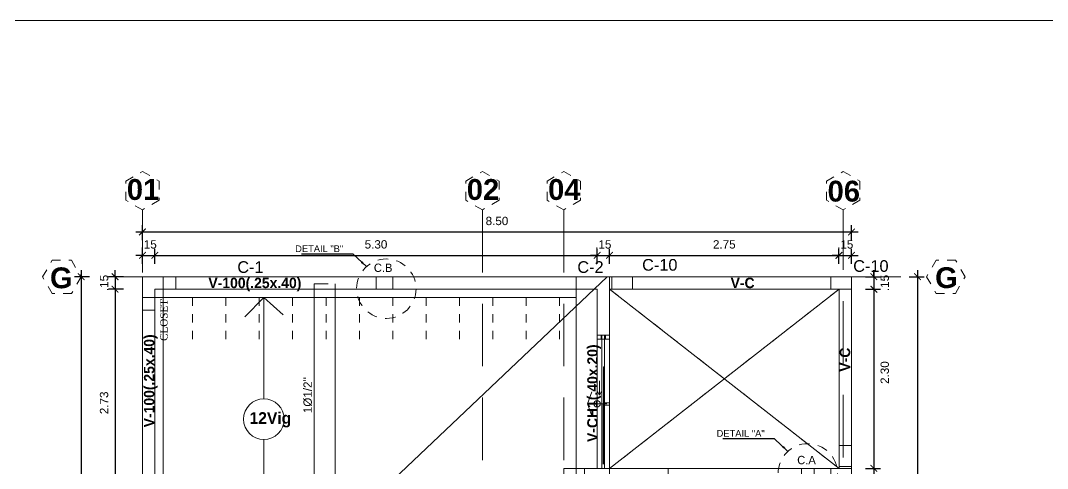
# Model space of a CAD drawing. Header units: millimetres. Extents: x -59 to 123, y 54 to 155.
# Drawn here: x 93.7 to 106.01, y 119.01 to 124.39 of the extents above; entities that cross this region are included whole.
import ezdxf
from ezdxf.enums import TextEntityAlignment as Align

# ---------------------------------------------------------------- set-up
doc = ezdxf.new("R2010")
doc.units = ezdxf.units.MM
for name, pattern in [('ACAD_ISO02W100', [15, 12, -3]), ('CONTINUA', [0]), ('DASHED', [0.75, 0.5, -0.25]), ('DASHED2', [0.375, 0.25, -0.125]), ('HIDDEN2', [0.1875, 0.125, -0.0625]), ('RAYITAS', [0.375, 0.25, -0.125])]:
    doc.linetypes.add(name, pattern=pattern)
doc.layers.get('0').update_dxf_attribs({"lineweight": 9})
doc.layers.get('Defpoints').update_dxf_attribs({"lineweight": 0})
for name, color, linetype in [('A-COT', 8, 'Continuous'), ('A-PROY', 8, 'HIDDEN2'), ('A-TEX 010', 7, 'Continuous'), ('TEXTO', 2, 'Continuous')]:
    doc.layers.add(name, color=color, linetype=linetype)
for name, color, linetype, lineweight in [('A_mobiliario', 252, 'Continuous', 15), ('ACERO', 150, 'CONTINUA', 40), ('COTAS', 8, 'Continuous', 5), ('DET-CORTE', 86, 'Continuous', 50), ('EJES', 6, 'ACAD_ISO02W100', 5), ('murobajo', 7, 'Continuous', 30), ('PLUMA 1', 1, 'Continuous', 9), ('TEXTO VIGAS', 2, 'Continuous', 20), ('VENTANAS', 7, 'Continuous', 0), ('VIDRIO', 7, 'Continuous', 5), ('VIGAS', 2, 'Continuous', 25), ('viguetas', 254, 'DASHED2', 9)]:
    doc.layers.add(name, color=color, linetype=linetype, lineweight=lineweight)
doc.styles.add('Henry', font='GOTHICB.TTF')
doc.styles.add('LUIS', font='arial.ttf')
doc.styles.add('ROMANS', font='ROMANS.SHX', dxfattribs={"width": 1.35, "height": 0.29})
doc.styles.get("Standard").update_dxf_attribs({"font": 'arial.ttf'})
doc.styles.add('STILUS', font='arial.ttf')
doc.styles.add('style1', font='arial.ttf', dxfattribs={"height": 0.1})
doc.styles.add('style2', font='bgothm.ttf')
doc.dimstyles.new('luis1', dxfattribs={"dimtxt": 0.1, "dimasz": 0.08, "dimexe": 0.08, "dimexo": 0.08, "dimgap": 0.08, "dimtad": 2, "dimzin": 4, "dimdsep": 46, "dimtxsty": 'style1', "dimblk": 'ARCHTICK', "dimcen": 2, "dimdle": 0.08, "dimclrd": 256, "dimclre": 256, "dimclrt": 256, "dimadec": 0, "dimazin": 1, "dimtfac": 1, "dimtix": 1, "dimtmove": 0, "dimatfit": 3, "dimfxl": 1, "dimtolj": 1, "dimarcsym": 0})

# ---------------------------------------------------------------- blocks, each defined once
blk = doc.blocks.new('A$C45F17A5E')
at = {"color": 250, "lineweight": 0}
for p, q in [((0.13, 0.259), (0.13, 0.203)), ((0.158, 0.259), (0.158, 0.203)), ((0.144, 0.229), (0.144, 0))]:
    blk.add_line(p, q, dxfattribs=at)
blk.add_lwpolyline([(0.288, 0.052), (0.144, 0), (0, 0.052)], dxfattribs=at)
blk.add_circle((0.144, 0.114), 0.0379, dxfattribs=at)
blk = doc.blocks.new('_ArchTick')
at = {"color": 0, "linetype": 'ByBlock', "const_width": 0.15}
blk.add_lwpolyline([(-0.5, -0.5), (0.5, 0.5)], dxfattribs=at)
blk = doc.blocks.new('*D832')
at = {"layer": 'A-COT', "linetype": 'Continuous', "lineweight": -2, "transparency": 16777216}
for p, q in [((95.165, 121.469), (95.165, 121.649)), ((95.315, 121.469), (95.315, 121.649)), ((95.165, 121.569), (95.085, 121.569)), ((95.165, 121.569), (95.315, 121.569)), ((95.315, 121.569), (95.395, 121.569))]:
    blk.add_line(p, q, dxfattribs=at)
at = {"layer": 'Defpoints', "color": 0, "linetype": 'CONTINUA', "transparency": 16777216}
for p in [(95.315, 121.569), (95.165, 121.313), (95.315, 121.163)]:
    blk.add_point(p, dxfattribs=at)
at = {"layer": 'A-COT', "linetype": 'CONTINUA', "lineweight": -2, "transparency": 16777216, "xscale": 0.08, "yscale": 0.08, "zscale": 0.08}
blk.add_blockref('_ArchTick', (95.165, 121.569), dxfattribs=at)
at = {"layer": 'A-COT', "linetype": 'CONTINUA', "lineweight": -2, "transparency": 16777216, "xscale": 0.08, "yscale": 0.08, "zscale": 0.08, "rotation": 180}
blk.add_blockref('_ArchTick', (95.315, 121.569), dxfattribs=at)
at = {"layer": 'A-COT', "linetype": 'CONTINUA', "lineweight": 5, "transparency": 16777216, "insert": (95.24, 121.7), "char_height": 0.1, "attachment_point": 5, "style": 'style1'}
blk.add_mtext('\\A1;.15', dxfattribs=at)
blk = doc.blocks.new('*D833')
at = {"layer": 'A-COT', "linetype": 'Continuous', "lineweight": -2, "transparency": 16777216}
for p, q in [((95.165, 121.75), (95.165, 121.93)), ((103.665, 121.75), (103.665, 121.93)), ((95.085, 121.85), (103.745, 121.85))]:
    blk.add_line(p, q, dxfattribs=at)
at = {"layer": 'Defpoints', "color": 0, "linetype": 'CONTINUA', "transparency": 16777216}
for p in [(103.665, 121.85), (95.165, 121.313), (103.665, 121.313)]:
    blk.add_point(p, dxfattribs=at)
at = {"layer": 'A-COT', "linetype": 'CONTINUA', "lineweight": -2, "transparency": 16777216, "xscale": 0.08, "yscale": 0.08, "zscale": 0.08, "rotation": 180}
blk.add_blockref('_ArchTick', (95.165, 121.85), dxfattribs=at)
at = {"layer": 'A-COT', "linetype": 'CONTINUA', "lineweight": -2, "transparency": 16777216, "xscale": 0.08, "yscale": 0.08, "zscale": 0.08}
blk.add_blockref('_ArchTick', (103.665, 121.85), dxfattribs=at)
at = {"layer": 'A-COT', "linetype": 'CONTINUA', "lineweight": 5, "transparency": 16777216, "insert": (99.415, 121.981), "char_height": 0.1, "attachment_point": 5, "style": 'style1'}
blk.add_mtext('\\A1;8.50', dxfattribs=at)
blk = doc.blocks.new('*D834')
at = {"layer": 'A-COT', "linetype": 'Continuous', "lineweight": -2, "transparency": 16777216}
for p, q in [((94.837, 121.313), (94.837, 121.393)), ((94.937, 121.313), (94.757, 121.313)), ((94.837, 121.313), (94.837, 121.163)), ((94.937, 121.163), (94.757, 121.163)), ((94.837, 121.163), (94.837, 121.083))]:
    blk.add_line(p, q, dxfattribs=at)
at = {"layer": 'Defpoints', "color": 0, "linetype": 'CONTINUA', "transparency": 16777216}
for p in [(95.09, 121.313), (94.837, 121.163), (95.24, 121.163)]:
    blk.add_point(p, dxfattribs=at)
at = {"layer": 'A-COT', "linetype": 'CONTINUA', "lineweight": -2, "transparency": 16777216, "xscale": 0.08, "yscale": 0.08, "zscale": 0.08}
for p, rotation in [((94.837, 121.313), 270), ((94.837, 121.163), 90)]:
    blk.add_blockref('_ArchTick', p, dxfattribs=dict(at, rotation=rotation))
at = {"layer": 'A-COT', "linetype": 'CONTINUA', "lineweight": 5, "transparency": 16777216, "insert": (94.706, 121.238), "char_height": 0.1, "attachment_point": 5, "rotation": 90, "style": 'style1'}
blk.add_mtext('\\A1;.15', dxfattribs=at)
blk = doc.blocks.new('*D835')
at = {"layer": 'A-COT', "linetype": 'Continuous', "lineweight": -2, "transparency": 16777216}
for p, q in [((103.933, 121.313), (103.933, 121.393)), ((103.833, 121.313), (104.013, 121.313)), ((103.933, 121.313), (103.933, 121.163)), ((103.833, 121.163), (104.013, 121.163)), ((103.933, 121.163), (103.933, 121.083))]:
    blk.add_line(p, q, dxfattribs=at)
at = {"layer": 'Defpoints', "color": 0, "linetype": 'CONTINUA', "transparency": 16777216}
for p in [(103.665, 121.313), (103.515, 121.163), (103.933, 121.163)]:
    blk.add_point(p, dxfattribs=at)
at = {"layer": 'A-COT', "linetype": 'CONTINUA', "lineweight": -2, "transparency": 16777216, "xscale": 0.08, "yscale": 0.08, "zscale": 0.08}
for p, rotation in [((103.933, 121.313), 270), ((103.933, 121.163), 90)]:
    blk.add_blockref('_ArchTick', p, dxfattribs=dict(at, rotation=rotation))
at = {"layer": 'A-COT', "linetype": 'CONTINUA', "lineweight": 5, "transparency": 16777216, "insert": (104.064, 121.238), "char_height": 0.1, "attachment_point": 5, "rotation": 90, "style": 'style1'}
blk.add_mtext('\\A1;.15', dxfattribs=at)
blk = doc.blocks.new('*D836')
at = {"layer": 'A-COT', "linetype": 'Continuous', "lineweight": -2, "transparency": 16777216}
for p, q in [((104.457, 121.393), (104.457, 102.233)), ((104.357, 121.313), (104.537, 121.313)), ((104.357, 102.313), (104.537, 102.313))]:
    blk.add_line(p, q, dxfattribs=at)
at = {"layer": 'Defpoints', "color": 0, "linetype": 'CONTINUA', "transparency": 16777216}
for p in [(103.665, 121.313), (103.665, 102.313), (104.457, 102.313)]:
    blk.add_point(p, dxfattribs=at)
at = {"layer": 'A-COT', "linetype": 'CONTINUA', "lineweight": -2, "transparency": 16777216, "xscale": 0.08, "yscale": 0.08, "zscale": 0.08}
for p, rotation in [((104.457, 121.313), 90), ((104.457, 102.313), 270)]:
    blk.add_blockref('_ArchTick', p, dxfattribs=dict(at, rotation=rotation))
at = {"layer": 'A-COT', "linetype": 'CONTINUA', "lineweight": 5, "transparency": 16777216, "insert": (104.588, 111.813), "char_height": 0.1, "attachment_point": 5, "rotation": 90, "style": 'style1'}
blk.add_mtext('\\A1;19.00', dxfattribs=at)
blk = doc.blocks.new('*D837')
at = {"layer": 'A-COT', "linetype": 'Continuous', "lineweight": -2, "transparency": 16777216}
for p, q in [((94.431, 121.393), (94.431, 102.233)), ((94.531, 121.313), (94.351, 121.313)), ((94.531, 102.313), (94.351, 102.313))]:
    blk.add_line(p, q, dxfattribs=at)
at = {"layer": 'Defpoints', "color": 0, "linetype": 'CONTINUA', "transparency": 16777216}
for p in [(95.165, 121.313), (94.431, 102.313), (95.165, 102.313)]:
    blk.add_point(p, dxfattribs=at)
at = {"layer": 'A-COT', "linetype": 'CONTINUA', "lineweight": -2, "transparency": 16777216, "xscale": 0.08, "yscale": 0.08, "zscale": 0.08}
for p, rotation in [((94.431, 121.313), 90), ((94.431, 102.313), 270)]:
    blk.add_blockref('_ArchTick', p, dxfattribs=dict(at, rotation=rotation))
at = {"layer": 'A-COT', "linetype": 'CONTINUA', "lineweight": 5, "transparency": 16777216, "insert": (94.3, 111.813), "char_height": 0.1, "attachment_point": 5, "rotation": 90, "style": 'style1'}
blk.add_mtext('\\A1;19.00', dxfattribs=at)
blk = doc.blocks.new('*D839')
at = {"layer": 'A-COT', "linetype": 'Continuous', "lineweight": -2, "transparency": 16777216}
for p, q in [((95.315, 121.469), (95.315, 121.649)), ((100.615, 121.469), (100.615, 121.649)), ((95.235, 121.569), (100.695, 121.569))]:
    blk.add_line(p, q, dxfattribs=at)
at = {"layer": 'Defpoints', "color": 0, "linetype": 'CONTINUA', "transparency": 16777216}
for p in [(100.615, 121.569), (95.315, 121.163), (100.615, 121.163)]:
    blk.add_point(p, dxfattribs=at)
at = {"layer": 'A-COT', "linetype": 'CONTINUA', "lineweight": -2, "transparency": 16777216, "xscale": 0.08, "yscale": 0.08, "zscale": 0.08, "rotation": 180}
blk.add_blockref('_ArchTick', (95.315, 121.569), dxfattribs=at)
at = {"layer": 'A-COT', "linetype": 'CONTINUA', "lineweight": -2, "transparency": 16777216, "xscale": 0.08, "yscale": 0.08, "zscale": 0.08}
blk.add_blockref('_ArchTick', (100.615, 121.569), dxfattribs=at)
at = {"layer": 'A-COT', "linetype": 'CONTINUA', "lineweight": 5, "transparency": 16777216, "insert": (97.965, 121.7), "char_height": 0.1, "attachment_point": 5, "style": 'style1'}
blk.add_mtext('\\A1;5.30', dxfattribs=at)
blk = doc.blocks.new('*D840')
at = {"layer": 'A-COT', "linetype": 'Continuous', "lineweight": -2, "transparency": 16777216}
for p, q in [((100.615, 121.469), (100.615, 121.649)), ((100.765, 121.469), (100.765, 121.649)), ((100.615, 121.569), (100.535, 121.569)), ((100.615, 121.569), (100.765, 121.569)), ((100.765, 121.569), (100.845, 121.569))]:
    blk.add_line(p, q, dxfattribs=at)
at = {"layer": 'Defpoints', "color": 0, "linetype": 'CONTINUA', "transparency": 16777216}
for p in [(100.765, 121.569), (100.765, 121.313), (100.615, 121.163)]:
    blk.add_point(p, dxfattribs=at)
at = {"layer": 'A-COT', "linetype": 'CONTINUA', "lineweight": -2, "transparency": 16777216, "xscale": 0.08, "yscale": 0.08, "zscale": 0.08}
blk.add_blockref('_ArchTick', (100.615, 121.569), dxfattribs=at)
at = {"layer": 'A-COT', "linetype": 'CONTINUA', "lineweight": -2, "transparency": 16777216, "xscale": 0.08, "yscale": 0.08, "zscale": 0.08, "rotation": 180}
blk.add_blockref('_ArchTick', (100.765, 121.569), dxfattribs=at)
at = {"layer": 'A-COT', "linetype": 'CONTINUA', "lineweight": 5, "transparency": 16777216, "insert": (100.69, 121.7), "char_height": 0.1, "attachment_point": 5, "style": 'style1'}
blk.add_mtext('\\A1;.15', dxfattribs=at)
blk = doc.blocks.new('*D841')
at = {"layer": 'A-COT', "linetype": 'Continuous', "lineweight": -2, "transparency": 16777216}
for p, q in [((100.765, 121.469), (100.765, 121.649)), ((103.515, 121.469), (103.515, 121.649)), ((100.685, 121.569), (103.595, 121.569))]:
    blk.add_line(p, q, dxfattribs=at)
at = {"layer": 'Defpoints', "color": 0, "linetype": 'CONTINUA', "transparency": 16777216}
for p in [(103.515, 121.569), (100.765, 121.313), (103.515, 121.163)]:
    blk.add_point(p, dxfattribs=at)
at = {"layer": 'A-COT', "linetype": 'CONTINUA', "lineweight": -2, "transparency": 16777216, "xscale": 0.08, "yscale": 0.08, "zscale": 0.08, "rotation": 180}
blk.add_blockref('_ArchTick', (100.765, 121.569), dxfattribs=at)
at = {"layer": 'A-COT', "linetype": 'CONTINUA', "lineweight": -2, "transparency": 16777216, "xscale": 0.08, "yscale": 0.08, "zscale": 0.08}
blk.add_blockref('_ArchTick', (103.515, 121.569), dxfattribs=at)
at = {"layer": 'A-COT', "linetype": 'CONTINUA', "lineweight": 5, "transparency": 16777216, "insert": (102.14, 121.7), "char_height": 0.1, "attachment_point": 5, "style": 'style1'}
blk.add_mtext('\\A1;2.75', dxfattribs=at)
blk = doc.blocks.new('*D842')
at = {"layer": 'A-COT', "linetype": 'Continuous', "lineweight": -2, "transparency": 16777216}
for p, q in [((103.515, 121.469), (103.515, 121.649)), ((103.665, 121.469), (103.665, 121.649)), ((103.515, 121.569), (103.435, 121.569)), ((103.515, 121.569), (103.665, 121.569)), ((103.665, 121.569), (103.745, 121.569))]:
    blk.add_line(p, q, dxfattribs=at)
at = {"layer": 'Defpoints', "color": 0, "linetype": 'CONTINUA', "transparency": 16777216}
for p in [(103.665, 121.569), (103.665, 121.313), (103.515, 121.163)]:
    blk.add_point(p, dxfattribs=at)
at = {"layer": 'A-COT', "linetype": 'CONTINUA', "lineweight": -2, "transparency": 16777216, "xscale": 0.08, "yscale": 0.08, "zscale": 0.08}
blk.add_blockref('_ArchTick', (103.515, 121.569), dxfattribs=at)
at = {"layer": 'A-COT', "linetype": 'CONTINUA', "lineweight": -2, "transparency": 16777216, "xscale": 0.08, "yscale": 0.08, "zscale": 0.08, "rotation": 180}
blk.add_blockref('_ArchTick', (103.665, 121.569), dxfattribs=at)
at = {"layer": 'A-COT', "linetype": 'CONTINUA', "lineweight": 5, "transparency": 16777216, "insert": (103.59, 121.7), "char_height": 0.1, "attachment_point": 5, "style": 'style1'}
blk.add_mtext('\\A1;.15', dxfattribs=at)
blk = doc.blocks.new('*D843')
at = {"layer": 'A-COT', "linetype": 'Continuous', "lineweight": -2, "transparency": 16777216}
for p, q in [((94.937, 121.163), (94.757, 121.163)), ((94.837, 121.243), (94.837, 118.358)), ((94.937, 118.438), (94.757, 118.438))]:
    blk.add_line(p, q, dxfattribs=at)
at = {"layer": 'Defpoints', "color": 0, "linetype": 'CONTINUA', "transparency": 16777216}
for p in [(95.24, 121.163), (94.837, 118.438), (95.315, 118.438)]:
    blk.add_point(p, dxfattribs=at)
at = {"layer": 'A-COT', "linetype": 'CONTINUA', "lineweight": -2, "transparency": 16777216, "xscale": 0.08, "yscale": 0.08, "zscale": 0.08}
for p, rotation in [((94.837, 121.163), 90), ((94.837, 118.438), 270)]:
    blk.add_blockref('_ArchTick', p, dxfattribs=dict(at, rotation=rotation))
at = {"layer": 'A-COT', "linetype": 'CONTINUA', "lineweight": 5, "transparency": 16777216, "insert": (94.706, 119.8), "char_height": 0.1, "attachment_point": 5, "rotation": 90, "style": 'style1'}
blk.add_mtext('\\A1;2.73', dxfattribs=at)
blk = doc.blocks.new('*D856')
at = {"layer": 'A-COT', "linetype": 'Continuous', "lineweight": -2, "transparency": 16777216}
for p, q in [((103.933, 121.393), (103.933, 118.933)), ((103.833, 121.313), (104.013, 121.313)), ((103.833, 119.013), (104.013, 119.013))]:
    blk.add_line(p, q, dxfattribs=at)
at = {"layer": 'Defpoints', "color": 0, "linetype": 'CONTINUA', "transparency": 16777216}
for p in [(103.665, 121.313), (103.665, 119.013), (103.933, 119.013)]:
    blk.add_point(p, dxfattribs=at)
at = {"layer": 'A-COT', "linetype": 'CONTINUA', "lineweight": -2, "transparency": 16777216, "xscale": 0.08, "yscale": 0.08, "zscale": 0.08}
for p, rotation in [((103.933, 121.313), 90), ((103.933, 119.013), 270)]:
    blk.add_blockref('_ArchTick', p, dxfattribs=dict(at, rotation=rotation))
at = {"layer": 'A-COT', "linetype": 'CONTINUA', "lineweight": 5, "transparency": 16777216, "insert": (104.064, 120.163), "char_height": 0.1, "attachment_point": 5, "rotation": 90, "style": 'style1'}
blk.add_mtext('\\A1;2.30', dxfattribs=at)
blk = doc.blocks.new('*D857')
at = {"layer": 'A-COT', "linetype": 'Continuous', "lineweight": -2, "transparency": 16777216}
for p, q in [((103.933, 119.093), (103.933, 116.058)), ((103.833, 119.013), (104.013, 119.013)), ((103.833, 116.138), (104.013, 116.138))]:
    blk.add_line(p, q, dxfattribs=at)
at = {"layer": 'Defpoints', "color": 0, "linetype": 'CONTINUA', "transparency": 16777216}
for p in [(103.665, 119.013), (103.515, 116.138), (103.933, 116.138)]:
    blk.add_point(p, dxfattribs=at)
at = {"layer": 'A-COT', "linetype": 'CONTINUA', "lineweight": -2, "transparency": 16777216, "xscale": 0.08, "yscale": 0.08, "zscale": 0.08}
for p, rotation in [((103.933, 119.013), 90), ((103.933, 116.138), 270)]:
    blk.add_blockref('_ArchTick', p, dxfattribs=dict(at, rotation=rotation))
at = {"layer": 'A-COT', "linetype": 'CONTINUA', "lineweight": 5, "transparency": 16777216, "insert": (104.064, 117.575), "char_height": 0.1, "attachment_point": 5, "rotation": 90, "style": 'style1'}
blk.add_mtext('\\A1;2.88', dxfattribs=at)

msp = doc.modelspace()

# ---------------------------------------------------------------- linework, layer by layer
at = {"lineweight": 5}
msp.add_line((100.6157, 120.6128), (100.6157, 119.0128), dxfattribs=at)
at = {"color": 3, "lineweight": 5, "ltscale": 0.2}
msp.add_lwpolyline([(98.1657, 121.1628), (97.9657, 121.1628), (97.9657, 121.3128), (98.1657, 121.3128)], close=True, dxfattribs=at)
at = {"lineweight": 5}
for points in [[(100.6441, 120.0639), (100.6441, 119.8916)], [(100.6677, 119.9375), (100.6441, 119.8916), (100.6204, 119.9375)]]:
    msp.add_lwpolyline(points, dxfattribs=at)
at = {"color": 3, "linetype": 'RAYITAS', "lineweight": 5, "ltscale": 0.2}
msp.add_lwpolyline([(103.2157, 119.0128), (103.2157, 118.8628), (103.0657, 118.8628), (103.0657, 119.0128)], close=True, dxfattribs=at)
at = {"layer": 'A-COT', "linetype": 'CONTINUA', "lineweight": 5}
for p, q in [((100.7657, 121.3128), (95.1657, 121.3128)), ((95.1657, 121.3128), (95.1657, 105.8878)), ((100.7657, 121.3128), (103.6657, 121.3128)), ((100.7657, 120.6128), (100.7657, 121.3128)), ((103.6657, 119.0128), (103.6657, 121.3128)), ((100.6157, 121.1628), (95.3157, 121.1628)), ((95.3157, 121.1628), (95.3157, 118.4378)), ((100.6157, 120.6128), (100.6157, 121.1628)), ((103.5157, 121.1628), (100.7657, 121.1628)), ((100.7657, 121.1628), (103.5157, 119.0128)), ((103.5157, 121.1628), (100.7657, 119.0128)), ((103.5157, 119.0128), (103.5157, 121.1628)), ((100.6157, 120.6128), (100.7657, 120.6128)), ((100.6157, 119.0128), (100.6157, 120.6128)), ((100.6732, 119.0128), (100.6732, 120.6128)), ((100.7057, 119.0128), (100.7057, 120.6128)), ((100.7657, 119.0128), (100.7657, 120.6128)), ((100.2157, 119.0128), (101.4657, 119.0128)), ((101.4657, 119.0128), (103.0657, 119.0128)), ((101.4657, 119.0128), (101.4657, 118.8628)), ((103.0657, 119.0128), (103.6657, 119.0128)), ((103.0657, 118.8628), (103.0657, 119.0128)), ((103.6657, 113.1128), (103.6657, 119.0128))]:
    msp.add_line(p, q, dxfattribs=at)
at = {"layer": 'A-PROY', "lineweight": 5}
for p, q in [((100.7657, 121.1628), (103.5157, 119.0128)), ((103.5157, 121.1628), (100.7657, 119.0128)), ((100.7657, 120.6128), (100.7657, 119.0128))]:
    msp.add_line(p, q, dxfattribs=at)
at = {"layer": 'A_mobiliario', "color": 6, "lineweight": 5}
for points in [[(95.1657, 120.9128), (95.3157, 120.9128), (95.3157, 121.1628), (95.5657, 121.1628), (95.5657, 121.3128), (95.1657, 121.3128), (95.1657, 120.9128)], [(95.1657, 120.9128), (95.3157, 120.9128), (95.3157, 121.1628), (95.5657, 121.1628), (95.5657, 121.3128), (95.1657, 121.3128), (95.1657, 120.9128)], [(100.3657, 121.3128), (100.7657, 121.3128), (100.7657, 120.5628), (100.6157, 120.5628), (100.6157, 121.1628), (100.3657, 121.1628), (100.3657, 121.3128), (100.7657, 121.3128)], [(100.3657, 121.3128), (100.7657, 121.3128), (100.7657, 120.5628), (100.6157, 120.5628), (100.6157, 121.1628), (100.3657, 121.1628), (100.3657, 121.3128), (100.7657, 121.3128)]]:
    msp.add_lwpolyline(points, dxfattribs=at)
at = {"layer": 'A_mobiliario', "color": 5, "lineweight": 5}
for points in [[(95.1657, 120.9128), (95.3157, 120.9128), (95.3157, 121.1628), (95.5657, 121.1628), (95.5657, 121.3128), (95.1657, 121.3128), (95.1657, 120.9128)], [(100.3657, 121.3128), (100.7657, 121.3128), (100.7657, 120.5628), (100.6157, 120.5628), (100.6157, 121.1628), (100.3657, 121.1628), (100.3657, 121.3128), (100.7657, 121.3128)]]:
    msp.add_lwpolyline(points, dxfattribs=at)
at = {"layer": 'A_mobiliario', "color": 6, "lineweight": 5}
for points in [[(100.7907, 121.1628), (101.0407, 121.1628), (101.0407, 121.3128), (100.7907, 121.3128)], [(100.7907, 121.1628), (101.0407, 121.1628), (101.0407, 121.3128), (100.7907, 121.3128)], [(103.4157, 121.1628), (103.6657, 121.1628), (103.6657, 121.3128), (103.4157, 121.3128)], [(103.4157, 121.1628), (103.6657, 121.1628), (103.6657, 121.3128), (103.4157, 121.3128)], [(103.6657, 119.0378), (103.6657, 119.2878), (103.5157, 119.2878), (103.5157, 119.0378)]]:
    msp.add_lwpolyline(points, close=True, dxfattribs=at)
at = {"layer": 'A_mobiliario', "color": 5, "lineweight": 5}
for points in [[(100.7907, 121.1628), (101.0407, 121.1628), (101.0407, 121.3128), (100.7907, 121.3128)], [(103.4157, 121.1628), (103.6657, 121.1628), (103.6657, 121.3128), (103.4157, 121.3128)]]:
    msp.add_lwpolyline(points, close=True, dxfattribs=at)
at = {"layer": 'ACERO', "lineweight": 5}
for points in [[(97.2246, 117.3653), (97.2246, 121.2281), (97.3919, 121.2281)], [(97.4746, 121.2281), (97.4746, 115.3099)]]:
    msp.add_lwpolyline(points, dxfattribs=at)
at = {"layer": 'COTAS', "linetype": 'RAYITAS', "lineweight": 5, "ltscale": 0.5}
for centre in [(98.089, 121.1691), (103.141, 118.9538)]:
    msp.add_circle(centre, 0.3563, dxfattribs=at)
at = {"layer": 'DET-CORTE', "lineweight": 5, "ltscale": 0.5}
msp.add_lwpolyline([(79.1516, 95.2389), (122.7657, 95.2389), (122.7657, 124.3856), (79.1516, 124.3856)], close=True, dxfattribs=at)
at = {"layer": 'EJES', "linetype": 'DASHED', "lineweight": 5, "ltscale": 1.5}
for p, q in [((95.1654, 122.114), (95.1654, 100.9551)), ((95.1654, 122.114), (95.1654, 100.9551)), ((99.2404, 122.114), (99.2404, 100.9551)), ((99.2404, 122.114), (99.2404, 100.9551)), ((100.2154, 122.114), (100.2154, 100.9551)), ((103.5654, 110.1462), (103.5654, 122.114)), ((98.8652, 121.3103), (94.4013, 121.3103)), ((100.1303, 121.3128), (104.5942, 121.3128))]:
    msp.add_line(p, q, dxfattribs=at)
at = {"layer": 'EJES', "lineweight": 5, "ltscale": 0.003}
for points in [[(95.3651, 122.2293), (95.1654, 122.114), (94.9658, 122.2293), (94.9658, 122.4598), (95.1654, 122.575), (95.3651, 122.4598)], [(99.4401, 122.2293), (99.2404, 122.114), (99.0408, 122.2293), (99.0408, 122.4598), (99.2404, 122.575), (99.4401, 122.4598)], [(100.4151, 122.2293), (100.2154, 122.114), (100.0158, 122.2293), (100.0158, 122.4598), (100.2154, 122.575), (100.4151, 122.4598)], [(103.7651, 122.2293), (103.5654, 122.114), (103.3658, 122.2293), (103.3658, 122.4598), (103.5654, 122.575), (103.7651, 122.4598)], [(94.0843, 121.1107), (93.9691, 121.3103), (94.0843, 121.5099), (94.3148, 121.5099), (94.4301, 121.3103), (94.3148, 121.1107)], [(104.9112, 121.1131), (105.0265, 121.3128), (104.9112, 121.5124), (104.6807, 121.5124), (104.5654, 121.3128), (104.6807, 121.1131)]]:
    msp.add_lwpolyline(points, close=True, dxfattribs=at)
at = {"layer": 'murobajo', "lineweight": 5}
for p, q in [((100.7657, 121.3128), (103.6657, 121.3128)), ((103.6657, 119.0128), (103.6657, 121.3128)), ((103.5157, 121.1628), (100.7657, 121.1628)), ((103.5157, 119.0128), (103.5157, 121.1628)), ((101.4657, 119.0128), (103.0657, 119.0128))]:
    msp.add_line(p, q, dxfattribs=at)
at = {"layer": 'PLUMA 1', "lineweight": 5}
for points in [[(95.3157, 116.1642), (100.7343, 121.3128)], [(96.6211, 121.0628), (96.3915, 120.8306)], [(96.6211, 119.848), (96.6211, 121.0628)], [(96.6211, 121.0628), (96.8506, 120.8572)], [(96.6211, 118.6333), (96.6211, 119.3603)]]:
    msp.add_lwpolyline(points, dxfattribs=at)
msp.add_circle((96.6211, 119.6042), 0.2439, dxfattribs=at)
at = {"layer": 'VENTANAS', "lineweight": 5, "ltscale": 0.25}
msp.add_lwpolyline([(100.7157, 120.6128), (100.6657, 120.6128), (100.6657, 120.5628), (100.7157, 120.5628)], close=True, dxfattribs=at)
at = {"layer": 'VIDRIO', "lineweight": 5}
for p, q in [((100.6907, 119.0628), (100.6907, 120.2306)), ((100.7057, 120.2306), (100.6907, 120.2306)), ((100.6907, 120.2306), (100.6907, 119.0628)), ((100.7057, 119.5056), (100.7057, 120.2306)), ((100.6757, 119.0628), (100.6757, 119.7878)), ((100.6907, 119.7878), (100.6757, 119.7878)), ((100.6907, 119.5056), (100.7057, 119.5056))]:
    msp.add_line(p, q, dxfattribs=at)
at = {"layer": 'VIGAS', "linetype": 'CONTINUA', "lineweight": 5}
for points in [[(95.1657, 121.0628), (100.3657, 121.0628), (100.3657, 121.3128), (95.1657, 121.3128)], [(95.4157, 105.8878), (95.1657, 105.8878), (95.1657, 121.3128), (95.4157, 121.3128)], [(100.3657, 117.9653), (100.7657, 117.9653), (100.7657, 121.3128), (100.3657, 121.3128)], [(100.4659, 116.1378), (100.2157, 116.1378), (100.2157, 119.0128), (100.4659, 119.0128)], [(103.4157, 113.0163), (103.6657, 113.0163), (103.6657, 119.0128), (103.4157, 119.0128)]]:
    msp.add_lwpolyline(points, close=True, dxfattribs=at)
for points in [[(101.0654, 121.3128), (103.6654, 121.3128), (103.6654, 119.0128)], [(101.0654, 121.1628), (103.5154, 121.1628), (103.5154, 119.0128)], [(100.3657, 119.0128), (103.6657, 119.0128)]]:
    msp.add_lwpolyline(points, dxfattribs=at)
at = {"layer": 'viguetas', "lineweight": 5, "ltscale": 0.02}
for points in [[(95.7657, 120.5628), (95.7657, 121.0628)], [(96.1657, 120.5628), (96.1657, 121.0628)], [(96.5657, 120.5628), (96.5657, 121.0628)], [(96.9657, 120.5628), (96.9657, 121.0628)], [(97.3657, 120.5628), (97.3657, 121.0628)], [(97.7657, 120.5628), (97.7657, 121.0628)], [(98.1657, 120.5628), (98.1657, 121.0628)], [(98.5657, 120.5628), (98.5657, 121.0628)], [(98.9657, 120.5628), (98.9657, 121.0628)], [(99.3657, 120.5628), (99.3657, 121.0628)], [(99.7657, 120.5628), (99.7657, 121.0628)], [(100.1657, 120.5628), (100.1657, 121.0628)]]:
    msp.add_lwpolyline(points, dxfattribs=at)

# ---------------------------------------------------------------- block references
at = {"lineweight": 5, "rotation": 270}
msp.add_blockref('A$C45F17A5E', (100.5013, 119.9317), dxfattribs=at)

# ---------------------------------------------------------------- texts
at = {"layer": 'A-COT', "linetype": 'CONTINUA', "lineweight": 5, "insert": (95.3783, 120.7944), "char_height": 0.088128, "attachment_point": 2, "rotation": 90, "style": 'ROMANS'}
msp.add_mtext('{\\fTimes New Roman|b0|i0|c0|p18;CLOSET}', dxfattribs=at)
at = {"layer": 'A-TEX 010', "lineweight": 5, "insert": (95.3783, 120.7944), "char_height": 0.088128, "attachment_point": 2, "rotation": 90, "style": 'ROMANS'}
msp.add_mtext('{\\fTimes New Roman|b0|i0|c0|p18;CLOSET}', dxfattribs=at)
at = {"layer": 'COTAS', "lineweight": 5, "style": 'LUIS'}
for s, p in [('DETAIL "B"', (96.996, 121.6085)), ('DETAIL "A"', (102.0479, 119.3932))]:
    msp.add_text(s, height=0.08, dxfattribs=at).set_placement(p)
at = {"layer": 'COTAS', "color": 3, "linetype": 'RAYITAS', "lineweight": 5, "ltscale": 0.2, "style": 'style2'}
for s, p in [('C.B', (97.9392, 121.47)), ('C.A', (103.0139, 119.1639))]:
    msp.add_text(s, height=0.1, dxfattribs=at).set_placement(p, align=Align.TOP_LEFT)
at = {"layer": 'EJES', "lineweight": 5, "char_height": 0.25, "width": 0.015384, "style": 'STILUS'}
for s, insert, attachment_point in [('{\\fArial|b1|i0|c0|p34;01}', (95.1725, 122.2304), 8), ('{\\fArial|b1|i0|c0|p34;02}', (99.2475, 122.2304), 8), ('{\\fArial|b1|i0|c0|p34;04}', (100.2225, 122.2304), 8), ('{\\fArial|b1|i0|c0|p34;06}', (103.5725, 122.2104), 8), ('{\\fArial|b1|i0|c0|p34;G}', (94.1925, 121.4244), 2), ('{\\fArial|b1|i0|c0|p34;G}', (104.803, 121.4268), 2)]:
    msp.add_mtext(s, dxfattribs=dict(at, insert=insert, attachment_point=attachment_point))
at = {"layer": 'TEXTO', "lineweight": 5, "style": 'LUIS'}
for s, p in [('C-1', (96.3026, 121.3584)), ('C-2', (100.3785, 121.3584)), ('C-10', (101.1548, 121.3851)), ('C-10', (103.6852, 121.3711))]:
    msp.add_text(s, height=0.14, dxfattribs=at).set_placement(p)
msp.add_text("1%%C1/2''", height=0.1, rotation=90, dxfattribs=at).set_placement((97.0955, 119.6758), align=Align.TOP_LEFT)
at = {"layer": 'TEXTO VIGAS', "linetype": 'Continuous', "lineweight": 5, "style": 'Henry'}
for s, p in [('V-100(.25x.40)', (95.9555, 121.1758)), ('V-C', (102.2155, 121.1758))]:
    msp.add_text(s, height=0.125, dxfattribs=at).set_placement(p)
for s, p in [('V-100(.25x.40)', (95.3082, 119.5065)), ('V-CH1(.40x.20)', (100.6224, 119.3302)), ('V-C', (103.6492, 120.174))]:
    msp.add_text(s, height=0.125, rotation=90, dxfattribs=at).set_placement(p)
at = {"layer": 'TEXTO VIGAS', "lineweight": 5, "insert": (96.4492, 119.5049), "char_height": 0.14, "width": 2.366461, "attachment_point": 7}
msp.add_mtext('{\\fCentury Gothic|b1|i0|c0|p34;12Vig}', dxfattribs=at)

# ---------------------------------------------------------------- dimensions: what is measured, and where the dimension line sits
at = {"layer": 'A-COT', "linetype": 'CONTINUA', "lineweight": 5}
for base, p1, p2, override, picture, middle in [((103.6654, 121.85), (95.1654, 121.3128), (103.6654, 121.3128), {"dimfxl": 0.1, "dimfxlon": 1, "dimarcsym": 2}, '*D833', (99.4154, 121.981)), ((95.3154, 121.5691), (95.1654, 121.3128), (95.3154, 121.1628), {"dimfxl": 0.1, "dimfxlon": 1, "dimarcsym": 2}, '*D832', (95.2404, 121.7001)), ((100.6154, 121.5691), (95.3154, 121.1628), (100.6154, 121.1628), {"dimtmove": 1, "dimfxl": 0.1, "dimfxlon": 1, "dimarcsym": 2}, '*D839', (97.9654, 121.7002)), ((100.7654, 121.5691), (100.6154, 121.1628), (100.7654, 121.3128), {"dimtmove": 1, "dimfxl": 0.1, "dimfxlon": 1, "dimarcsym": 2}, '*D840', (100.6904, 121.7001)), ((103.5154, 121.5691), (100.7654, 121.3128), (103.5154, 121.1628), {"dimtmove": 1, "dimfxl": 0.1, "dimfxlon": 1, "dimarcsym": 2}, '*D841', (102.1404, 121.7001)), ((103.6654, 121.5691), (103.5154, 121.1628), (103.6654, 121.3128), {"dimtmove": 1, "dimfxl": 0.1, "dimfxlon": 1, "dimarcsym": 2}, '*D842', (103.5904, 121.7001))]:
    dim = msp.add_linear_dim(base=base, p1=p1, p2=p2, dimstyle='luis1', override=override, dxfattribs=at)
    dim.commit()
    dim.dimension.update_dxf_attribs({"geometry": picture, "text_midpoint": middle})
for base, p1, p2, override, picture, middle in [((94.4312, 102.3128), (95.1654, 121.3128), (95.1654, 102.3128), {"dimfxl": 0.1, "dimfxlon": 1, "dimarcsym": 2}, '*D837', (94.3001, 111.8128)), ((94.8366, 121.1628), (95.09, 121.3128), (95.24, 121.1628), {"dimfxl": 0.1, "dimfxlon": 1, "dimarcsym": 2}, '*D834', (94.7056, 121.2378)), ((103.9331, 121.1628), (103.6654, 121.3128), (103.5154, 121.1628), {"dimfxl": 0.1, "dimfxlon": 1, "dimarcsym": 2}, '*D835', (104.0641, 121.2378)), ((104.4573, 102.3128), (103.6654, 121.3128), (103.6654, 102.3128), {"dimfxl": 0.1, "dimfxlon": 1, "dimarcsym": 2}, '*D836', (104.5884, 111.8128)), ((103.9331, 119.0128), (103.6654, 121.3128), (103.6654, 119.0128), {"dimtmove": 1, "dimfxl": 0.1, "dimfxlon": 1, "dimarcsym": 2}, '*D856', (104.0642, 120.1628)), ((94.8366486, 118.4377695), (95.2399781, 121.1627696), (95.3154392, 118.4377695), {"dimtmove": 1, "dimfxl": 0.1, "dimfxlon": 1, "dimarcsym": 2}, '*D843', (94.7055572, 119.8002695)), ((103.9330702, 116.1377695), (103.6654392, 119.0127696), (103.5154392, 116.1377695), {"dimtmove": 1, "dimfxl": 0.1, "dimfxlon": 1, "dimarcsym": 2}, '*D857', (104.0641275, 117.5752695))]:
    dim = msp.add_linear_dim(base=base, p1=p1, p2=p2, angle=90, dimstyle='luis1', override=override, dxfattribs=at)
    dim.commit()
    dim.dimension.update_dxf_attribs({"geometry": picture, "text_midpoint": middle})

# ---------------------------------------------------------------- leaders
at = {"layer": 'COTAS', "lineweight": 5}
for points in [[(97.8503, 121.4336), (97.6909, 121.585), (97.0722, 121.585)], [(102.9023, 119.2183), (102.7429, 119.3697), (102.1242, 119.3697)]]:
    msp.add_leader(points, dimstyle='luis1', dxfattribs=at)

doc.saveas('drawing.dxf')
